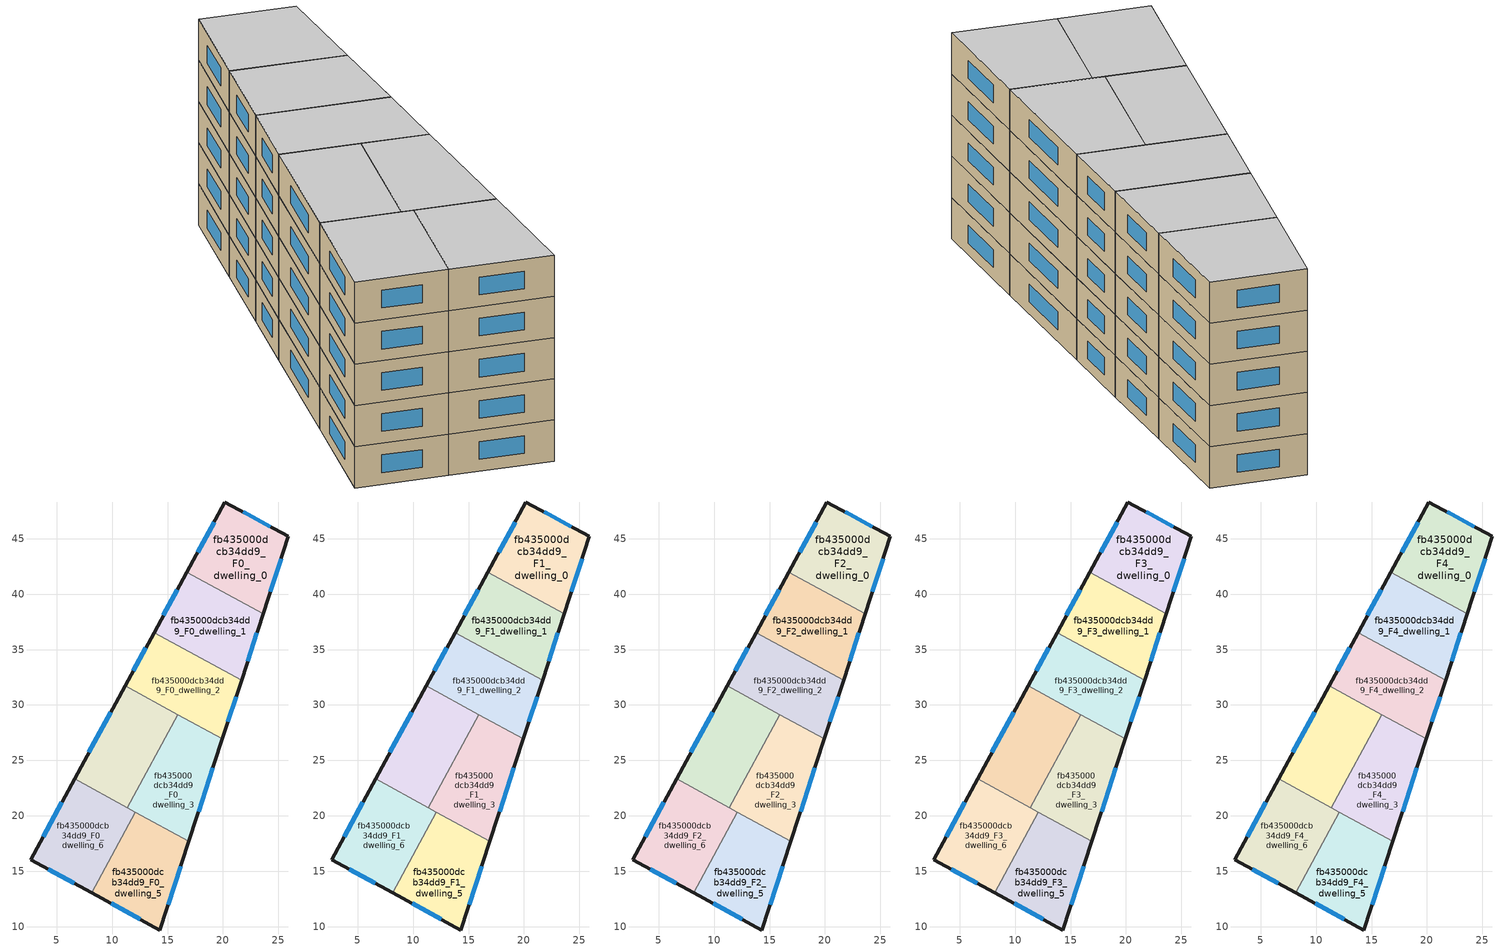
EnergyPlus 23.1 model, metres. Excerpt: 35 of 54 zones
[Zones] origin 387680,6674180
fb435000dcb34dd9_F0_dwelling_0
 floor ground (EU_floor_Construction): 25.9,45.2 23.62,38.21 16.73,41.95 20.18,48.31 z0
 wall outside (EU_wall_Construction): 23.62,38.21 25.9,45.2 20.18,48.31 16.73,41.95 z0:3
 wall to fb435000dcb34dd9_F0_dwelling_1 (EU_wall_Construction): 16.73,41.95 23.62,38.21 z0:3
 window (EU_Window_Construction): 24.27,46.08 21.81,47.42 / 24.27,40.2 25.25,43.2 / 19.19,46.49 17.71,43.77 z0.86:2.14
fb435000dcb34dd9_F0_dwelling_1
 floor ground (EU_floor_Construction): 23.62,38.21 21.67,32.24 13.78,36.53 16.73,41.95 z0
 wall outside (EU_wall_Construction): 21.67,32.24 23.62,38.21 / 16.73,41.95 13.78,36.53 z0:3
 wall to fb435000dcb34dd9_F0_dwelling_2 (EU_wall_Construction): 13.78,36.53 21.67,32.24 z0:3
 window (EU_Window_Construction): 22.23,33.95 23.07,36.5 / 15.89,40.4 14.62,38.08 z0.86:2.14
fb435000dcb34dd9_F0_dwelling_2
 floor ground (EU_floor_Construction): 21.67,32.24 19.95,26.95 11.17,31.72 13.78,36.53 z0
 wall outside (EU_wall_Construction): 19.95,26.95 21.67,32.24 / 13.78,36.53 11.17,31.72 z0:3
 wall to fb435000dcb34dd9_F0_dwelling_4 (EU_wall_Construction): 11.17,31.72 15.94,29.13 z0:3
 wall to fb435000dcb34dd9_F0_dwelling_3 (EU_wall_Construction): 15.94,29.13 19.95,26.95 z0:3
 window (EU_Window_Construction): 20.44,28.46 21.18,30.73 / 13.04,35.16 11.92,33.09 z0.86:2.14
fb435000dcb34dd9_F0_dwelling_3
 floor ground (EU_floor_Construction): 19.95,26.95 16.93,17.72 11.39,20.73 15.94,29.13 z0
 wall outside (EU_wall_Construction): 16.93,17.72 19.95,26.95 z0:3
 wall to fb435000dcb34dd9_F0_dwelling_4 (EU_wall_Construction): 15.94,29.13 11.39,20.73 z0:3
 wall to fb435000dcb34dd9_F0_dwelling_5 (EU_wall_Construction): 12.11,20.34 16.93,17.72 z0:3
 wall to fb435000dcb34dd9_F0_dwelling_6 (EU_wall_Construction): 11.39,20.73 12.11,20.34 z0:3
 window (EU_Window_Construction): 17.79,20.36 19.09,24.31 z0.86:2.14
fb435000dcb34dd9_F0_dwelling_4
 floor ground (EU_floor_Construction): 15.94,29.13 11.39,20.73 6.61,23.33 11.17,31.72 z0
 wall outside (EU_wall_Construction): 11.17,31.72 6.61,23.33 z0:3
 wall to fb435000dcb34dd9_F0_dwelling_6 (EU_wall_Construction): 6.61,23.33 11.39,20.73 z0:3
 window (EU_Window_Construction): 9.87,29.32 7.91,25.72 z0.86:2.14
fb435000dcb34dd9_F0_dwelling_5
 floor ground (EU_floor_Construction): 16.93,17.72 14.31,9.7 8.15,13.05 12.11,20.34 z0
 wall outside (EU_wall_Construction): 8.15,13.05 14.31,9.7 16.93,17.72 z0:3
 wall to fb435000dcb34dd9_F0_dwelling_6 (EU_wall_Construction): 12.11,20.34 8.15,13.05 z0:3
 window (EU_Window_Construction): 9.91,12.09 12.55,10.65 / 15.06,11.99 16.18,15.43 z0.86:2.14
fb435000dcb34dd9_F0_dwelling_6
 floor ground (EU_floor_Construction): 12.11,20.34 8.15,13.05 2.65,16.03 6.61,23.33 z0
 wall outside (EU_wall_Construction): 6.61,23.33 2.65,16.03 8.15,13.05 z0:3
 window (EU_Window_Construction): 4.22,15.18 6.57,13.9 / 5.48,21.24 3.78,18.12 z0.86:2.14
fb435000dcb34dd9_F1_dwelling_0
 floor to fb435000dcb34dd9_F0_dwelling_0 (EU_floor_Construction): 25.9,45.2 23.62,38.21 16.73,41.95 20.18,48.31 z3
 wall outside (EU_wall_Construction): 23.62,38.21 25.9,45.2 20.18,48.31 16.73,41.95 z3:6
 wall to fb435000dcb34dd9_F1_dwelling_1 (EU_wall_Construction): 16.73,41.95 23.62,38.21 z3:6
 window (EU_Window_Construction): 24.27,46.08 21.81,47.42 / 24.27,40.2 25.25,43.2 / 19.19,46.49 17.71,43.77 z3.86:5.14
fb435000dcb34dd9_F1_dwelling_1
 floor to fb435000dcb34dd9_F0_dwelling_1 (EU_floor_Construction): 23.62,38.21 21.67,32.24 13.78,36.53 16.73,41.95 z3
 wall outside (EU_wall_Construction): 21.67,32.24 23.62,38.21 / 16.73,41.95 13.78,36.53 z3:6
 wall to fb435000dcb34dd9_F1_dwelling_2 (EU_wall_Construction): 13.78,36.53 21.67,32.24 z3:6
 window (EU_Window_Construction): 22.23,33.95 23.07,36.5 / 15.89,40.4 14.62,38.08 z3.86:5.14
fb435000dcb34dd9_F1_dwelling_2
 floor to fb435000dcb34dd9_F0_dwelling_2 (EU_floor_Construction): 21.67,32.24 19.95,26.95 11.17,31.72 13.78,36.53 z3
 wall outside (EU_wall_Construction): 19.95,26.95 21.67,32.24 / 13.78,36.53 11.17,31.72 z3:6
 wall to fb435000dcb34dd9_F1_dwelling_4 (EU_wall_Construction): 11.17,31.72 15.94,29.13 z3:6
 wall to fb435000dcb34dd9_F1_dwelling_3 (EU_wall_Construction): 15.94,29.13 19.95,26.95 z3:6
 window (EU_Window_Construction): 20.44,28.46 21.18,30.73 / 13.04,35.16 11.92,33.09 z3.86:5.14
fb435000dcb34dd9_F1_dwelling_3
 floor to fb435000dcb34dd9_F0_dwelling_3 (EU_floor_Construction): 19.95,26.95 16.93,17.72 11.39,20.73 15.94,29.13 z3
 wall outside (EU_wall_Construction): 16.93,17.72 19.95,26.95 z3:6
 wall to fb435000dcb34dd9_F1_dwelling_4 (EU_wall_Construction): 15.94,29.13 11.39,20.73 z3:6
 wall to fb435000dcb34dd9_F1_dwelling_5 (EU_wall_Construction): 12.11,20.34 16.93,17.72 z3:6
 wall to fb435000dcb34dd9_F1_dwelling_6 (EU_wall_Construction): 11.39,20.73 12.11,20.34 z3:6
 window (EU_Window_Construction): 17.79,20.36 19.09,24.31 z3.86:5.14
fb435000dcb34dd9_F1_dwelling_4
 floor to fb435000dcb34dd9_F0_dwelling_4 (EU_floor_Construction): 15.94,29.13 11.39,20.73 6.61,23.33 11.17,31.72 z3
 wall outside (EU_wall_Construction): 11.17,31.72 6.61,23.33 z3:6
 wall to fb435000dcb34dd9_F1_dwelling_6 (EU_wall_Construction): 6.61,23.33 11.39,20.73 z3:6
 window (EU_Window_Construction): 9.87,29.32 7.91,25.72 z3.86:5.14
fb435000dcb34dd9_F1_dwelling_5
 floor to fb435000dcb34dd9_F0_dwelling_5 (EU_floor_Construction): 16.93,17.72 14.31,9.7 8.15,13.05 12.11,20.34 z3
 wall outside (EU_wall_Construction): 8.15,13.05 14.31,9.7 16.93,17.72 z3:6
 wall to fb435000dcb34dd9_F1_dwelling_6 (EU_wall_Construction): 12.11,20.34 8.15,13.05 z3:6
 window (EU_Window_Construction): 9.91,12.09 12.55,10.65 / 15.06,11.99 16.18,15.43 z3.86:5.14
fb435000dcb34dd9_F1_dwelling_6
 floor to fb435000dcb34dd9_F0_dwelling_6 (EU_floor_Construction): 12.11,20.34 8.15,13.05 2.65,16.03 6.61,23.33 z3
 wall outside (EU_wall_Construction): 6.61,23.33 2.65,16.03 8.15,13.05 z3:6
 window (EU_Window_Construction): 4.22,15.18 6.57,13.9 / 5.48,21.24 3.78,18.12 z3.86:5.14
fb435000dcb34dd9_F2_dwelling_0
 floor to fb435000dcb34dd9_F1_dwelling_0 (EU_floor_Construction): 25.9,45.2 23.62,38.21 16.73,41.95 20.18,48.31 z6
 wall outside (EU_wall_Construction): 23.62,38.21 25.9,45.2 20.18,48.31 16.73,41.95 z6:9
 wall to fb435000dcb34dd9_F2_dwelling_1 (EU_wall_Construction): 16.73,41.95 23.62,38.21 z6:9
 window (EU_Window_Construction): 24.27,46.08 21.81,47.42 / 24.27,40.2 25.25,43.2 / 19.19,46.49 17.71,43.77 z6.86:8.14
fb435000dcb34dd9_F2_dwelling_1
 floor to fb435000dcb34dd9_F1_dwelling_1 (EU_floor_Construction): 23.62,38.21 21.67,32.24 13.78,36.53 16.73,41.95 z6
 wall outside (EU_wall_Construction): 21.67,32.24 23.62,38.21 / 16.73,41.95 13.78,36.53 z6:9
 wall to fb435000dcb34dd9_F2_dwelling_2 (EU_wall_Construction): 13.78,36.53 21.67,32.24 z6:9
 window (EU_Window_Construction): 22.23,33.95 23.07,36.5 / 15.89,40.4 14.62,38.08 z6.86:8.14
fb435000dcb34dd9_F2_dwelling_2
 floor to fb435000dcb34dd9_F1_dwelling_2 (EU_floor_Construction): 21.67,32.24 19.95,26.95 11.17,31.72 13.78,36.53 z6
 wall outside (EU_wall_Construction): 19.95,26.95 21.67,32.24 / 13.78,36.53 11.17,31.72 z6:9
 wall to fb435000dcb34dd9_F2_dwelling_4 (EU_wall_Construction): 11.17,31.72 15.94,29.13 z6:9
 wall to fb435000dcb34dd9_F2_dwelling_3 (EU_wall_Construction): 15.94,29.13 19.95,26.95 z6:9
 window (EU_Window_Construction): 20.44,28.46 21.18,30.73 / 13.04,35.16 11.92,33.09 z6.86:8.14
fb435000dcb34dd9_F2_dwelling_3
 floor to fb435000dcb34dd9_F1_dwelling_3 (EU_floor_Construction): 19.95,26.95 16.93,17.72 11.39,20.73 15.94,29.13 z6
 wall outside (EU_wall_Construction): 16.93,17.72 19.95,26.95 z6:9
 wall to fb435000dcb34dd9_F2_dwelling_4 (EU_wall_Construction): 15.94,29.13 11.39,20.73 z6:9
 wall to fb435000dcb34dd9_F2_dwelling_5 (EU_wall_Construction): 12.11,20.34 16.93,17.72 z6:9
 wall to fb435000dcb34dd9_F2_dwelling_6 (EU_wall_Construction): 11.39,20.73 12.11,20.34 z6:9
 window (EU_Window_Construction): 17.79,20.36 19.09,24.31 z6.86:8.14
fb435000dcb34dd9_F2_dwelling_4
 floor to fb435000dcb34dd9_F1_dwelling_4 (EU_floor_Construction): 15.94,29.13 11.39,20.73 6.61,23.33 11.17,31.72 z6
 wall outside (EU_wall_Construction): 11.17,31.72 6.61,23.33 z6:9
 wall to fb435000dcb34dd9_F2_dwelling_6 (EU_wall_Construction): 6.61,23.33 11.39,20.73 z6:9
 window (EU_Window_Construction): 9.87,29.32 7.91,25.72 z6.86:8.14
fb435000dcb34dd9_F2_dwelling_5
 floor to fb435000dcb34dd9_F1_dwelling_5 (EU_floor_Construction): 16.93,17.72 14.31,9.7 8.15,13.05 12.11,20.34 z6
 wall outside (EU_wall_Construction): 8.15,13.05 14.31,9.7 16.93,17.72 z6:9
 wall to fb435000dcb34dd9_F2_dwelling_6 (EU_wall_Construction): 12.11,20.34 8.15,13.05 z6:9
 window (EU_Window_Construction): 9.91,12.09 12.55,10.65 / 15.06,11.99 16.18,15.43 z6.86:8.14
fb435000dcb34dd9_F2_dwelling_6
 floor to fb435000dcb34dd9_F1_dwelling_6 (EU_floor_Construction): 12.11,20.34 8.15,13.05 2.65,16.03 6.61,23.33 z6
 wall outside (EU_wall_Construction): 6.61,23.33 2.65,16.03 8.15,13.05 z6:9
 window (EU_Window_Construction): 4.22,15.18 6.57,13.9 / 5.48,21.24 3.78,18.12 z6.86:8.14
fb435000dcb34dd9_F3_dwelling_0
 floor to fb435000dcb34dd9_F2_dwelling_0 (EU_floor_Construction): 25.9,45.2 23.62,38.21 16.73,41.95 20.18,48.31 z9
 wall outside (EU_wall_Construction): 23.62,38.21 25.9,45.2 20.18,48.31 16.73,41.95 z9:12
 wall to fb435000dcb34dd9_F3_dwelling_1 (EU_wall_Construction): 16.73,41.95 23.62,38.21 z9:12
 window (EU_Window_Construction): 24.27,46.08 21.81,47.42 / 24.27,40.2 25.25,43.2 / 19.19,46.49 17.71,43.77 z9.86:11.14
fb435000dcb34dd9_F3_dwelling_1
 floor to fb435000dcb34dd9_F2_dwelling_1 (EU_floor_Construction): 23.62,38.21 21.67,32.24 13.78,36.53 16.73,41.95 z9
 wall outside (EU_wall_Construction): 21.67,32.24 23.62,38.21 / 16.73,41.95 13.78,36.53 z9:12
 wall to fb435000dcb34dd9_F3_dwelling_2 (EU_wall_Construction): 13.78,36.53 21.67,32.24 z9:12
 window (EU_Window_Construction): 22.23,33.95 23.07,36.5 / 15.89,40.4 14.62,38.08 z9.86:11.14
fb435000dcb34dd9_F3_dwelling_2
 floor to fb435000dcb34dd9_F2_dwelling_2 (EU_floor_Construction): 21.67,32.24 19.95,26.95 11.17,31.72 13.78,36.53 z9
 wall outside (EU_wall_Construction): 19.95,26.95 21.67,32.24 / 13.78,36.53 11.17,31.72 z9:12
 wall to fb435000dcb34dd9_F3_dwelling_4 (EU_wall_Construction): 11.17,31.72 15.94,29.13 z9:12
 wall to fb435000dcb34dd9_F3_dwelling_3 (EU_wall_Construction): 15.94,29.13 19.95,26.95 z9:12
 window (EU_Window_Construction): 20.44,28.46 21.18,30.73 / 13.04,35.16 11.92,33.09 z9.86:11.14
fb435000dcb34dd9_F3_dwelling_3
 floor to fb435000dcb34dd9_F2_dwelling_3 (EU_floor_Construction): 19.95,26.95 16.93,17.72 11.39,20.73 15.94,29.13 z9
 wall outside (EU_wall_Construction): 16.93,17.72 19.95,26.95 z9:12
 wall to fb435000dcb34dd9_F3_dwelling_4 (EU_wall_Construction): 15.94,29.13 11.39,20.73 z9:12
 wall to fb435000dcb34dd9_F3_dwelling_5 (EU_wall_Construction): 12.11,20.34 16.93,17.72 z9:12
 wall to fb435000dcb34dd9_F3_dwelling_6 (EU_wall_Construction): 11.39,20.73 12.11,20.34 z9:12
 window (EU_Window_Construction): 17.79,20.36 19.09,24.31 z9.86:11.14
fb435000dcb34dd9_F3_dwelling_4
 floor to fb435000dcb34dd9_F2_dwelling_4 (EU_floor_Construction): 15.94,29.13 11.39,20.73 6.61,23.33 11.17,31.72 z9
 wall outside (EU_wall_Construction): 11.17,31.72 6.61,23.33 z9:12
 wall to fb435000dcb34dd9_F3_dwelling_6 (EU_wall_Construction): 6.61,23.33 11.39,20.73 z9:12
 window (EU_Window_Construction): 9.87,29.32 7.91,25.72 z9.86:11.14
fb435000dcb34dd9_F3_dwelling_5
 floor to fb435000dcb34dd9_F2_dwelling_5 (EU_floor_Construction): 16.93,17.72 14.31,9.7 8.15,13.05 12.11,20.34 z9
 wall outside (EU_wall_Construction): 8.15,13.05 14.31,9.7 16.93,17.72 z9:12
 wall to fb435000dcb34dd9_F3_dwelling_6 (EU_wall_Construction): 12.11,20.34 8.15,13.05 z9:12
 window (EU_Window_Construction): 9.91,12.09 12.55,10.65 / 15.06,11.99 16.18,15.43 z9.86:11.14
fb435000dcb34dd9_F3_dwelling_6
 floor to fb435000dcb34dd9_F2_dwelling_6 (EU_floor_Construction): 12.11,20.34 8.15,13.05 2.65,16.03 6.61,23.33 z9
 wall outside (EU_wall_Construction): 6.61,23.33 2.65,16.03 8.15,13.05 z9:12
 window (EU_Window_Construction): 4.22,15.18 6.57,13.9 / 5.48,21.24 3.78,18.12 z9.86:11.14
fb435000dcb34dd9_F4_dwelling_0
 floor to fb435000dcb34dd9_F3_dwelling_0 (EU_floor_Construction): 25.9,45.2 23.62,38.21 16.73,41.95 20.18,48.31 z12
 wall outside (EU_wall_Construction): 23.62,38.21 25.9,45.2 20.18,48.31 16.73,41.95 z12:15
 wall to fb435000dcb34dd9_F4_dwelling_1 (EU_wall_Construction): 16.73,41.95 23.62,38.21 z12:15
 window (EU_Window_Construction): 24.27,46.08 21.81,47.42 / 24.27,40.2 25.25,43.2 / 19.19,46.49 17.71,43.77 z12.86:14.14
 ceiling to fb435000dcb34dd9_F5_dwelling_0 (EU_floor_Construction): 23.62,38.21 25.9,45.2 20.18,48.31 16.73,41.95 z15
fb435000dcb34dd9_F4_dwelling_1
 floor to fb435000dcb34dd9_F3_dwelling_1 (EU_floor_Construction): 23.62,38.21 21.67,32.24 13.78,36.53 16.73,41.95 z12
 wall outside (EU_wall_Construction): 21.67,32.24 23.62,38.21 / 16.73,41.95 13.78,36.53 z12:15
 wall to fb435000dcb34dd9_F4_dwelling_2 (EU_wall_Construction): 13.78,36.53 21.67,32.24 z12:15
 window (EU_Window_Construction): 22.23,33.95 23.07,36.5 / 15.89,40.4 14.62,38.08 z12.86:14.14
 ceiling to fb435000dcb34dd9_F5_dwelling_1 (EU_floor_Construction): 21.67,32.24 23.62,38.21 16.73,41.95 13.78,36.53 z15
fb435000dcb34dd9_F4_dwelling_2
 floor to fb435000dcb34dd9_F3_dwelling_2 (EU_floor_Construction): 21.67,32.24 19.95,26.95 11.17,31.72 13.78,36.53 z12
 wall outside (EU_wall_Construction): 19.95,26.95 21.67,32.24 / 13.78,36.53 11.17,31.72 z12:15
 wall to fb435000dcb34dd9_F4_dwelling_4 (EU_wall_Construction): 11.17,31.72 15.94,29.13 z12:15
 wall to fb435000dcb34dd9_F4_dwelling_3 (EU_wall_Construction): 15.94,29.13 19.95,26.95 z12:15
 window (EU_Window_Construction): 20.44,28.46 21.18,30.73 / 13.04,35.16 11.92,33.09 z12.86:14.14
 ceiling to fb435000dcb34dd9_F5_dwelling_2 (EU_floor_Construction): 19.95,26.95 21.67,32.24 13.78,36.53 11.17,31.72 z15
fb435000dcb34dd9_F4_dwelling_3
 floor to fb435000dcb34dd9_F3_dwelling_3 (EU_floor_Construction): 19.95,26.95 16.93,17.72 11.39,20.73 15.94,29.13 z12
 wall outside (EU_wall_Construction): 16.93,17.72 19.95,26.95 z12:15
 wall to fb435000dcb34dd9_F4_dwelling_4 (EU_wall_Construction): 15.94,29.13 11.39,20.73 z12:15
 wall to fb435000dcb34dd9_F4_dwelling_5 (EU_wall_Construction): 12.11,20.34 16.93,17.72 z12:15
 wall to fb435000dcb34dd9_F4_dwelling_6 (EU_wall_Construction): 11.39,20.73 12.11,20.34 z12:15
 window (EU_Window_Construction): 17.79,20.36 19.09,24.31 z12.86:14.14
 ceiling to fb435000dcb34dd9_F5_dwelling_3 (EU_floor_Construction): 16.93,17.72 19.95,26.95 15.94,29.13 11.39,20.73 z15
fb435000dcb34dd9_F4_dwelling_4
 floor to fb435000dcb34dd9_F3_dwelling_4 (EU_floor_Construction): 15.94,29.13 11.39,20.73 6.61,23.33 11.17,31.72 z12
 wall outside (EU_wall_Construction): 11.17,31.72 6.61,23.33 z12:15
 wall to fb435000dcb34dd9_F4_dwelling_6 (EU_wall_Construction): 6.61,23.33 11.39,20.73 z12:15
 window (EU_Window_Construction): 9.87,29.32 7.91,25.72 z12.86:14.14
 ceiling to fb435000dcb34dd9_F5_dwelling_4 (EU_floor_Construction): 11.39,20.73 15.94,29.13 11.17,31.72 6.61,23.33 z15
fb435000dcb34dd9_F4_dwelling_5
 floor to fb435000dcb34dd9_F3_dwelling_5 (EU_floor_Construction): 16.93,17.72 14.31,9.7 8.15,13.05 12.11,20.34 z12
 wall outside (EU_wall_Construction): 8.15,13.05 14.31,9.7 16.93,17.72 z12:15
 wall to fb435000dcb34dd9_F4_dwelling_6 (EU_wall_Construction): 12.11,20.34 8.15,13.05 z12:15
 window (EU_Window_Construction): 9.91,12.09 12.55,10.65 / 15.06,11.99 16.18,15.43 z12.86:14.14
 ceiling to fb435000dcb34dd9_F5_dwelling_5 (EU_floor_Construction): 14.31,9.7 16.93,17.72 12.11,20.34 8.15,13.05 z15
fb435000dcb34dd9_F4_dwelling_6
 floor to fb435000dcb34dd9_F3_dwelling_6 (EU_floor_Construction): 12.11,20.34 8.15,13.05 2.65,16.03 6.61,23.33 z12
 wall outside (EU_wall_Construction): 6.61,23.33 2.65,16.03 8.15,13.05 z12:15
 window (EU_Window_Construction): 4.22,15.18 6.57,13.9 / 5.48,21.24 3.78,18.12 z12.86:14.14
 ceiling to fb435000dcb34dd9_F5_dwelling_6 (EU_floor_Construction): 8.15,13.05 12.11,20.34 6.61,23.33 2.65,16.03 z15
[Building]
EU S2 Campaign: North Axis=0; Terrain=City; Solar Distribution=FullExterior
[Site:Location]
Helsinki-Vantaa.AP: Latitude=60.317; Longitude=24.963; Time Zone=2; Elevation=54.6
[SizingPeriod:WeatherFileDays]
AnnualSizingPeriod: Begin Month=1; Begin Day of Month=1; End Month=12; End Day of Month=31; Day of Week for Start Day=Monday; Use Weather File Daylight Saving Period=No; Use Weather File Rain and Snow Indicators=No
[MATERIAL]
EU_InternalMass_Material: Roughness=MediumRough; Thickness=0.1; Conductivity=1; Density=1800; Specific Heat=900; Thermal Absorptance=0.9; Solar Absorptance=0.7; Visible Absorptance=0.7
[MATERIAL:NOMASS] Roughness=MediumRough; Thermal Absorptance=0.9; Solar Absorptance=0.7; Visible Absorptance=0.7
Name | Thermal Resistance
EU_wall_NoMass | 5.91765
EU_floor_NoMass | 6.2875
[WINDOWMATERIAL:SIMPLEGLAZINGSYSTEM]
EU_Window_SimpleGlazing: UFactor=0.994035; Solar Heat Gain Coefficient=0.7; Visible Transmittance=0.7
[CONSTRUCTION]
EU_wall_Construction: EU_wall_NoMass
EU_floor_Construction: EU_floor_NoMass
EU_Window_Construction: EU_Window_SimpleGlazing
EU_InternalMass_Construction: EU_InternalMass_Material
[ZONE] Type=1; Multiplier=1; Ceiling Height=autocalculate; Floor Area=autocalculate; Part of Total Floor Area=Yes
Name | Volume
fb435000dcb34dd9_F0_dwelling_0; fb435000dcb34dd9_F1_dwelling_0; fb435000dcb34dd9_F2_dwelling_0; fb435000dcb34dd9_F3_dwelling_0; fb435000dcb34dd9_F4_dwelling_0; fb435000dcb34dd9_F0_dwelling_3; fb435000dcb34dd9_F1_dwelling_3; fb435000dcb34dd9_F2_dwelling_3; fb435000dcb34dd9_F3_dwelling_3; fb435000dcb34dd9_F4_dwelling_3 | 155.771
fb435000dcb34dd9_F0_dwelling_1; fb435000dcb34dd9_F1_dwelling_1; fb435000dcb34dd9_F2_dwelling_1; fb435000dcb34dd9_F3_dwelling_1; fb435000dcb34dd9_F4_dwelling_1 | 155.752
fb435000dcb34dd9_F0_dwelling_2; fb435000dcb34dd9_F1_dwelling_2; fb435000dcb34dd9_F2_dwelling_2; fb435000dcb34dd9_F3_dwelling_2; fb435000dcb34dd9_F4_dwelling_2 | 155.767
fb435000dcb34dd9_F0_dwelling_4; fb435000dcb34dd9_F1_dwelling_4; fb435000dcb34dd9_F2_dwelling_4; fb435000dcb34dd9_F3_dwelling_4; fb435000dcb34dd9_F4_dwelling_4 | 155.753
fb435000dcb34dd9_F0_dwelling_5; fb435000dcb34dd9_F1_dwelling_5; fb435000dcb34dd9_F2_dwelling_5; fb435000dcb34dd9_F3_dwelling_5; fb435000dcb34dd9_F4_dwelling_5 | 155.766
fb435000dcb34dd9_F0_dwelling_6; fb435000dcb34dd9_F1_dwelling_6; fb435000dcb34dd9_F2_dwelling_6; fb435000dcb34dd9_F3_dwelling_6; fb435000dcb34dd9_F4_dwelling_6 | 155.764
[INTERNALMASS] Construction=EU_InternalMass_Construction
Name | Zone or ZoneList | Surface Area
fb435000dcb34dd9_F0_dwelling_0_EU_InternalMass | fb435000dcb34dd9_F0_dwelling_0 | 51.9238
fb435000dcb34dd9_F0_dwelling_1_EU_InternalMass | fb435000dcb34dd9_F0_dwelling_1 | 51.9172
fb435000dcb34dd9_F0_dwelling_2_EU_InternalMass | fb435000dcb34dd9_F0_dwelling_2 | 51.9226
fb435000dcb34dd9_F0_dwelling_3_EU_InternalMass | fb435000dcb34dd9_F0_dwelling_3 | 51.9199
fb435000dcb34dd9_F0_dwelling_4_EU_InternalMass | fb435000dcb34dd9_F0_dwelling_4 | 51.9174
fb435000dcb34dd9_F0_dwelling_5_EU_InternalMass | fb435000dcb34dd9_F0_dwelling_5 | 51.9241
fb435000dcb34dd9_F0_dwelling_6_EU_InternalMass | fb435000dcb34dd9_F0_dwelling_6 | 51.9241
fb435000dcb34dd9_F1_dwelling_0_EU_InternalMass | fb435000dcb34dd9_F1_dwelling_0 | 51.9238
fb435000dcb34dd9_F1_dwelling_1_EU_InternalMass | fb435000dcb34dd9_F1_dwelling_1 | 51.9172
fb435000dcb34dd9_F1_dwelling_2_EU_InternalMass | fb435000dcb34dd9_F1_dwelling_2 | 51.9226
fb435000dcb34dd9_F1_dwelling_3_EU_InternalMass | fb435000dcb34dd9_F1_dwelling_3 | 51.9199
fb435000dcb34dd9_F1_dwelling_4_EU_InternalMass | fb435000dcb34dd9_F1_dwelling_4 | 51.9174
fb435000dcb34dd9_F1_dwelling_5_EU_InternalMass | fb435000dcb34dd9_F1_dwelling_5 | 51.9241
fb435000dcb34dd9_F1_dwelling_6_EU_InternalMass | fb435000dcb34dd9_F1_dwelling_6 | 51.9241
fb435000dcb34dd9_F2_dwelling_0_EU_InternalMass | fb435000dcb34dd9_F2_dwelling_0 | 51.9238
fb435000dcb34dd9_F2_dwelling_1_EU_InternalMass | fb435000dcb34dd9_F2_dwelling_1 | 51.9172
fb435000dcb34dd9_F2_dwelling_2_EU_InternalMass | fb435000dcb34dd9_F2_dwelling_2 | 51.9226
fb435000dcb34dd9_F2_dwelling_3_EU_InternalMass | fb435000dcb34dd9_F2_dwelling_3 | 51.9199
fb435000dcb34dd9_F2_dwelling_4_EU_InternalMass | fb435000dcb34dd9_F2_dwelling_4 | 51.9174
fb435000dcb34dd9_F2_dwelling_5_EU_InternalMass | fb435000dcb34dd9_F2_dwelling_5 | 51.9241
fb435000dcb34dd9_F2_dwelling_6_EU_InternalMass | fb435000dcb34dd9_F2_dwelling_6 | 51.9241
fb435000dcb34dd9_F3_dwelling_0_EU_InternalMass | fb435000dcb34dd9_F3_dwelling_0 | 51.9238
fb435000dcb34dd9_F3_dwelling_1_EU_InternalMass | fb435000dcb34dd9_F3_dwelling_1 | 51.9172
fb435000dcb34dd9_F3_dwelling_2_EU_InternalMass | fb435000dcb34dd9_F3_dwelling_2 | 51.9226
fb435000dcb34dd9_F3_dwelling_3_EU_InternalMass | fb435000dcb34dd9_F3_dwelling_3 | 51.9199
fb435000dcb34dd9_F3_dwelling_4_EU_InternalMass | fb435000dcb34dd9_F3_dwelling_4 | 51.9174
fb435000dcb34dd9_F3_dwelling_5_EU_InternalMass | fb435000dcb34dd9_F3_dwelling_5 | 51.9241
fb435000dcb34dd9_F3_dwelling_6_EU_InternalMass | fb435000dcb34dd9_F3_dwelling_6 | 51.9241
fb435000dcb34dd9_F4_dwelling_0_EU_InternalMass | fb435000dcb34dd9_F4_dwelling_0 | 51.9238
fb435000dcb34dd9_F4_dwelling_1_EU_InternalMass | fb435000dcb34dd9_F4_dwelling_1 | 51.9172
fb435000dcb34dd9_F4_dwelling_2_EU_InternalMass | fb435000dcb34dd9_F4_dwelling_2 | 51.9226
fb435000dcb34dd9_F4_dwelling_3_EU_InternalMass | fb435000dcb34dd9_F4_dwelling_3 | 51.9199
fb435000dcb34dd9_F4_dwelling_4_EU_InternalMass | fb435000dcb34dd9_F4_dwelling_4 | 51.9174
fb435000dcb34dd9_F4_dwelling_5_EU_InternalMass | fb435000dcb34dd9_F4_dwelling_5 | 51.9241
fb435000dcb34dd9_F4_dwelling_6_EU_InternalMass | fb435000dcb34dd9_F4_dwelling_6 | 51.9241
[OTHEREQUIPMENT] Fuel Type=Electricity; Design Level Calculation Method=Watts/Area; Power per Zone Floor Area=1; Fraction Latent=0; Fraction Radiant=0; Fraction Lost=0; Carbon Dioxide Generation Rate=0; EndUse Subcategory=EU_Step8_InternalGains
Name | Zone or ZoneList or Space or SpaceList | Schedule
EU_Step8_InternalGain_fb435000dcb34dd9_F0_dwelling_0_f000 | fb435000dcb34dd9_F0_dwelling_0 | EU_Step8_GainSchedule_fb435000dcb34dd9_F0_dwelling_0_f000
EU_Step8_InternalGain_fb435000dcb34dd9_F0_dwelling_1_f000 | fb435000dcb34dd9_F0_dwelling_1 | EU_Step8_GainSchedule_fb435000dcb34dd9_F0_dwelling_1_f000
EU_Step8_InternalGain_fb435000dcb34dd9_F0_dwelling_2_f000 | fb435000dcb34dd9_F0_dwelling_2 | EU_Step8_GainSchedule_fb435000dcb34dd9_F0_dwelling_2_f000
EU_Step8_InternalGain_fb435000dcb34dd9_F0_dwelling_3_f000 | fb435000dcb34dd9_F0_dwelling_3 | EU_Step8_GainSchedule_fb435000dcb34dd9_F0_dwelling_3_f000
EU_Step8_InternalGain_fb435000dcb34dd9_F0_dwelling_4_f000 | fb435000dcb34dd9_F0_dwelling_4 | EU_Step8_GainSchedule_fb435000dcb34dd9_F0_dwelling_4_f000
EU_Step8_InternalGain_fb435000dcb34dd9_F0_dwelling_5_f000 | fb435000dcb34dd9_F0_dwelling_5 | EU_Step8_GainSchedule_fb435000dcb34dd9_F0_dwelling_5_f000
EU_Step8_InternalGain_fb435000dcb34dd9_F0_dwelling_6_f000 | fb435000dcb34dd9_F0_dwelling_6 | EU_Step8_GainSchedule_fb435000dcb34dd9_F0_dwelling_6_f000
EU_Step8_InternalGain_fb435000dcb34dd9_F1_dwelling_0_f000 | fb435000dcb34dd9_F1_dwelling_0 | EU_Step8_GainSchedule_fb435000dcb34dd9_F1_dwelling_0_f000
EU_Step8_InternalGain_fb435000dcb34dd9_F1_dwelling_1_f000 | fb435000dcb34dd9_F1_dwelling_1 | EU_Step8_GainSchedule_fb435000dcb34dd9_F1_dwelling_1_f000
EU_Step8_InternalGain_fb435000dcb34dd9_F1_dwelling_2_f000 | fb435000dcb34dd9_F1_dwelling_2 | EU_Step8_GainSchedule_fb435000dcb34dd9_F1_dwelling_2_f000
EU_Step8_InternalGain_fb435000dcb34dd9_F1_dwelling_3_f000 | fb435000dcb34dd9_F1_dwelling_3 | EU_Step8_GainSchedule_fb435000dcb34dd9_F1_dwelling_3_f000
EU_Step8_InternalGain_fb435000dcb34dd9_F1_dwelling_4_f000 | fb435000dcb34dd9_F1_dwelling_4 | EU_Step8_GainSchedule_fb435000dcb34dd9_F1_dwelling_4_f000
EU_Step8_InternalGain_fb435000dcb34dd9_F1_dwelling_5_f000 | fb435000dcb34dd9_F1_dwelling_5 | EU_Step8_GainSchedule_fb435000dcb34dd9_F1_dwelling_5_f000
EU_Step8_InternalGain_fb435000dcb34dd9_F1_dwelling_6_f000 | fb435000dcb34dd9_F1_dwelling_6 | EU_Step8_GainSchedule_fb435000dcb34dd9_F1_dwelling_6_f000
EU_Step8_InternalGain_fb435000dcb34dd9_F2_dwelling_0_f000 | fb435000dcb34dd9_F2_dwelling_0 | EU_Step8_GainSchedule_fb435000dcb34dd9_F2_dwelling_0_f000
EU_Step8_InternalGain_fb435000dcb34dd9_F2_dwelling_1_f000 | fb435000dcb34dd9_F2_dwelling_1 | EU_Step8_GainSchedule_fb435000dcb34dd9_F2_dwelling_1_f000
EU_Step8_InternalGain_fb435000dcb34dd9_F2_dwelling_2_f000 | fb435000dcb34dd9_F2_dwelling_2 | EU_Step8_GainSchedule_fb435000dcb34dd9_F2_dwelling_2_f000
EU_Step8_InternalGain_fb435000dcb34dd9_F2_dwelling_3_f000 | fb435000dcb34dd9_F2_dwelling_3 | EU_Step8_GainSchedule_fb435000dcb34dd9_F2_dwelling_3_f000
EU_Step8_InternalGain_fb435000dcb34dd9_F2_dwelling_4_f000 | fb435000dcb34dd9_F2_dwelling_4 | EU_Step8_GainSchedule_fb435000dcb34dd9_F2_dwelling_4_f000
EU_Step8_InternalGain_fb435000dcb34dd9_F2_dwelling_5_f000 | fb435000dcb34dd9_F2_dwelling_5 | EU_Step8_GainSchedule_fb435000dcb34dd9_F2_dwelling_5_f000
EU_Step8_InternalGain_fb435000dcb34dd9_F2_dwelling_6_f000 | fb435000dcb34dd9_F2_dwelling_6 | EU_Step8_GainSchedule_fb435000dcb34dd9_F2_dwelling_6_f000
EU_Step8_InternalGain_fb435000dcb34dd9_F3_dwelling_0_f000 | fb435000dcb34dd9_F3_dwelling_0 | EU_Step8_GainSchedule_fb435000dcb34dd9_F3_dwelling_0_f000
EU_Step8_InternalGain_fb435000dcb34dd9_F3_dwelling_1_f000 | fb435000dcb34dd9_F3_dwelling_1 | EU_Step8_GainSchedule_fb435000dcb34dd9_F3_dwelling_1_f000
EU_Step8_InternalGain_fb435000dcb34dd9_F3_dwelling_2_f000 | fb435000dcb34dd9_F3_dwelling_2 | EU_Step8_GainSchedule_fb435000dcb34dd9_F3_dwelling_2_f000
EU_Step8_InternalGain_fb435000dcb34dd9_F3_dwelling_3_f000 | fb435000dcb34dd9_F3_dwelling_3 | EU_Step8_GainSchedule_fb435000dcb34dd9_F3_dwelling_3_f000
EU_Step8_InternalGain_fb435000dcb34dd9_F3_dwelling_4_f000 | fb435000dcb34dd9_F3_dwelling_4 | EU_Step8_GainSchedule_fb435000dcb34dd9_F3_dwelling_4_f000
EU_Step8_InternalGain_fb435000dcb34dd9_F3_dwelling_5_f000 | fb435000dcb34dd9_F3_dwelling_5 | EU_Step8_GainSchedule_fb435000dcb34dd9_F3_dwelling_5_f000
EU_Step8_InternalGain_fb435000dcb34dd9_F3_dwelling_6_f000 | fb435000dcb34dd9_F3_dwelling_6 | EU_Step8_GainSchedule_fb435000dcb34dd9_F3_dwelling_6_f000
EU_Step8_InternalGain_fb435000dcb34dd9_F4_dwelling_0_f000 | fb435000dcb34dd9_F4_dwelling_0 | EU_Step8_GainSchedule_fb435000dcb34dd9_F4_dwelling_0_f000
EU_Step8_InternalGain_fb435000dcb34dd9_F4_dwelling_1_f000 | fb435000dcb34dd9_F4_dwelling_1 | EU_Step8_GainSchedule_fb435000dcb34dd9_F4_dwelling_1_f000
EU_Step8_InternalGain_fb435000dcb34dd9_F4_dwelling_2_f000 | fb435000dcb34dd9_F4_dwelling_2 | EU_Step8_GainSchedule_fb435000dcb34dd9_F4_dwelling_2_f000
EU_Step8_InternalGain_fb435000dcb34dd9_F4_dwelling_3_f000 | fb435000dcb34dd9_F4_dwelling_3 | EU_Step8_GainSchedule_fb435000dcb34dd9_F4_dwelling_3_f000
EU_Step8_InternalGain_fb435000dcb34dd9_F4_dwelling_4_f000 | fb435000dcb34dd9_F4_dwelling_4 | EU_Step8_GainSchedule_fb435000dcb34dd9_F4_dwelling_4_f000
EU_Step8_InternalGain_fb435000dcb34dd9_F4_dwelling_5_f000 | fb435000dcb34dd9_F4_dwelling_5 | EU_Step8_GainSchedule_fb435000dcb34dd9_F4_dwelling_5_f000
EU_Step8_InternalGain_fb435000dcb34dd9_F4_dwelling_6_f000 | fb435000dcb34dd9_F4_dwelling_6 | EU_Step8_GainSchedule_fb435000dcb34dd9_F4_dwelling_6_f000
[ZONEVENTILATION:DESIGNFLOWRATE] Schedule=EU_AlwaysOn; Design Flow Rate Calculation Method=AirChanges/Hour; Air Changes per Hour=0.596421; Ventilation Type=Natural; Fan Pressure Rise=0; Fan Total Efficiency=1; Constant Term Coefficient=1; Temperature Term Coefficient=0; Velocity Term Coefficient=0; Velocity Squared Term Coefficient=0; Minimum Indoor Temperature=-100; Maximum Indoor Temperature=100; Delta Temperature=-100; Minimum Outdoor Temperature=-100; Maximum Outdoor Temperature=100; Maximum Wind Speed=40
Name | Zone or ZoneList or Space or SpaceList
EU_ConstantAir_fb435000dcb34dd9_F0_dwelling_0 | fb435000dcb34dd9_F0_dwelling_0
EU_ConstantAir_fb435000dcb34dd9_F0_dwelling_1 | fb435000dcb34dd9_F0_dwelling_1
EU_ConstantAir_fb435000dcb34dd9_F0_dwelling_2 | fb435000dcb34dd9_F0_dwelling_2
EU_ConstantAir_fb435000dcb34dd9_F0_dwelling_3 | fb435000dcb34dd9_F0_dwelling_3
EU_ConstantAir_fb435000dcb34dd9_F0_dwelling_4 | fb435000dcb34dd9_F0_dwelling_4
EU_ConstantAir_fb435000dcb34dd9_F0_dwelling_5 | fb435000dcb34dd9_F0_dwelling_5
EU_ConstantAir_fb435000dcb34dd9_F0_dwelling_6 | fb435000dcb34dd9_F0_dwelling_6
EU_ConstantAir_fb435000dcb34dd9_F1_dwelling_0 | fb435000dcb34dd9_F1_dwelling_0
EU_ConstantAir_fb435000dcb34dd9_F1_dwelling_1 | fb435000dcb34dd9_F1_dwelling_1
EU_ConstantAir_fb435000dcb34dd9_F1_dwelling_2 | fb435000dcb34dd9_F1_dwelling_2
EU_ConstantAir_fb435000dcb34dd9_F1_dwelling_3 | fb435000dcb34dd9_F1_dwelling_3
EU_ConstantAir_fb435000dcb34dd9_F1_dwelling_4 | fb435000dcb34dd9_F1_dwelling_4
EU_ConstantAir_fb435000dcb34dd9_F1_dwelling_5 | fb435000dcb34dd9_F1_dwelling_5
EU_ConstantAir_fb435000dcb34dd9_F1_dwelling_6 | fb435000dcb34dd9_F1_dwelling_6
EU_ConstantAir_fb435000dcb34dd9_F2_dwelling_0 | fb435000dcb34dd9_F2_dwelling_0
EU_ConstantAir_fb435000dcb34dd9_F2_dwelling_1 | fb435000dcb34dd9_F2_dwelling_1
EU_ConstantAir_fb435000dcb34dd9_F2_dwelling_2 | fb435000dcb34dd9_F2_dwelling_2
EU_ConstantAir_fb435000dcb34dd9_F2_dwelling_3 | fb435000dcb34dd9_F2_dwelling_3
EU_ConstantAir_fb435000dcb34dd9_F2_dwelling_4 | fb435000dcb34dd9_F2_dwelling_4
EU_ConstantAir_fb435000dcb34dd9_F2_dwelling_5 | fb435000dcb34dd9_F2_dwelling_5
EU_ConstantAir_fb435000dcb34dd9_F2_dwelling_6 | fb435000dcb34dd9_F2_dwelling_6
EU_ConstantAir_fb435000dcb34dd9_F3_dwelling_0 | fb435000dcb34dd9_F3_dwelling_0
EU_ConstantAir_fb435000dcb34dd9_F3_dwelling_1 | fb435000dcb34dd9_F3_dwelling_1
EU_ConstantAir_fb435000dcb34dd9_F3_dwelling_2 | fb435000dcb34dd9_F3_dwelling_2
EU_ConstantAir_fb435000dcb34dd9_F3_dwelling_3 | fb435000dcb34dd9_F3_dwelling_3
EU_ConstantAir_fb435000dcb34dd9_F3_dwelling_4 | fb435000dcb34dd9_F3_dwelling_4
EU_ConstantAir_fb435000dcb34dd9_F3_dwelling_5 | fb435000dcb34dd9_F3_dwelling_5
EU_ConstantAir_fb435000dcb34dd9_F3_dwelling_6 | fb435000dcb34dd9_F3_dwelling_6
EU_ConstantAir_fb435000dcb34dd9_F4_dwelling_0 | fb435000dcb34dd9_F4_dwelling_0
EU_ConstantAir_fb435000dcb34dd9_F4_dwelling_1 | fb435000dcb34dd9_F4_dwelling_1
EU_ConstantAir_fb435000dcb34dd9_F4_dwelling_2 | fb435000dcb34dd9_F4_dwelling_2
EU_ConstantAir_fb435000dcb34dd9_F4_dwelling_3 | fb435000dcb34dd9_F4_dwelling_3
EU_ConstantAir_fb435000dcb34dd9_F4_dwelling_4 | fb435000dcb34dd9_F4_dwelling_4
EU_ConstantAir_fb435000dcb34dd9_F4_dwelling_5 | fb435000dcb34dd9_F4_dwelling_5
EU_ConstantAir_fb435000dcb34dd9_F4_dwelling_6 | fb435000dcb34dd9_F4_dwelling_6
[HVACTEMPLATE:THERMOSTAT] Constant Heating Setpoint=20; Constant Cooling Setpoint=50
EU_HeatOnly_fb435000dcb34dd9_F0_dwelling_0; EU_HeatOnly_fb435000dcb34dd9_F0_dwelling_1; EU_HeatOnly_fb435000dcb34dd9_F0_dwelling_2; EU_HeatOnly_fb435000dcb34dd9_F0_dwelling_3; EU_HeatOnly_fb435000dcb34dd9_F0_dwelling_4; EU_HeatOnly_fb435000dcb34dd9_F0_dwelling_5; EU_HeatOnly_fb435000dcb34dd9_F0_dwelling_6; EU_HeatOnly_fb435000dcb34dd9_F1_dwelling_0; EU_HeatOnly_fb435000dcb34dd9_F1_dwelling_1; EU_HeatOnly_fb435000dcb34dd9_F1_dwelling_2; EU_HeatOnly_fb435000dcb34dd9_F1_dwelling_3; EU_HeatOnly_fb435000dcb34dd9_F1_dwelling_4; EU_HeatOnly_fb435000dcb34dd9_F1_dwelling_5; EU_HeatOnly_fb435000dcb34dd9_F1_dwelling_6; EU_HeatOnly_fb435000dcb34dd9_F2_dwelling_0; EU_HeatOnly_fb435000dcb34dd9_F2_dwelling_1; EU_HeatOnly_fb435000dcb34dd9_F2_dwelling_2; EU_HeatOnly_fb435000dcb34dd9_F2_dwelling_3; EU_HeatOnly_fb435000dcb34dd9_F2_dwelling_4; EU_HeatOnly_fb435000dcb34dd9_F2_dwelling_5; EU_HeatOnly_fb435000dcb34dd9_F2_dwelling_6; EU_HeatOnly_fb435000dcb34dd9_F3_dwelling_0; EU_HeatOnly_fb435000dcb34dd9_F3_dwelling_1; EU_HeatOnly_fb435000dcb34dd9_F3_dwelling_2; EU_HeatOnly_fb435000dcb34dd9_F3_dwelling_3; EU_HeatOnly_fb435000dcb34dd9_F3_dwelling_4; EU_HeatOnly_fb435000dcb34dd9_F3_dwelling_5; EU_HeatOnly_fb435000dcb34dd9_F3_dwelling_6; EU_HeatOnly_fb435000dcb34dd9_F4_dwelling_0; EU_HeatOnly_fb435000dcb34dd9_F4_dwelling_1; EU_HeatOnly_fb435000dcb34dd9_F4_dwelling_2; EU_HeatOnly_fb435000dcb34dd9_F4_dwelling_3; EU_HeatOnly_fb435000dcb34dd9_F4_dwelling_4; EU_HeatOnly_fb435000dcb34dd9_F4_dwelling_5; EU_HeatOnly_fb435000dcb34dd9_F4_dwelling_6; EU_HeatOnly_fb435000dcb34dd9_F5_dwelling_0; EU_HeatOnly_fb435000dcb34dd9_F5_dwelling_1; EU_HeatOnly_fb435000dcb34dd9_F5_dwelling_2; EU_HeatOnly_fb435000dcb34dd9_F5_dwelling_3; EU_HeatOnly_fb435000dcb34dd9_F5_dwelling_4; EU_HeatOnly_fb435000dcb34dd9_F5_dwelling_5; EU_HeatOnly_fb435000dcb34dd9_F5_dwelling_6; EU_HeatOnly_fb435000dcb34dd9_F6_dwelling_0; EU_HeatOnly_fb435000dcb34dd9_F6_dwelling_1; EU_HeatOnly_fb435000dcb34dd9_F6_dwelling_2; EU_HeatOnly_fb435000dcb34dd9_F6_dwelling_3; EU_HeatOnly_fb435000dcb34dd9_F6_dwelling_4; EU_HeatOnly_fb435000dcb34dd9_F6_dwelling_5; EU_HeatOnly_fb435000dcb34dd9_F7_dwelling_0; EU_HeatOnly_fb435000dcb34dd9_F7_dwelling_1; EU_HeatOnly_fb435000dcb34dd9_F7_dwelling_2; EU_HeatOnly_fb435000dcb34dd9_F7_dwelling_3; EU_HeatOnly_fb435000dcb34dd9_F7_dwelling_4; EU_HeatOnly_fb435000dcb34dd9_F7_dwelling_5
[HVACTEMPLATE:ZONE:IDEALLOADSAIRSYSTEM] System Availability Schedule=EU_AlwaysOn; Maximum Heating Supply Air Temperature=50; Minimum Cooling Supply Air Temperature=13; Maximum Heating Supply Air Humidity Ratio=0.0156; Minimum Cooling Supply Air Humidity Ratio=0.0077; Heating Limit=NoLimit; Cooling Limit=NoLimit; Heating Availability Schedule=EU_AlwaysOn; Cooling Availability Schedule=EU_CoolingOff; Dehumidification Control Type=ConstantSensibleHeatRatio; Cooling Sensible Heat Ratio=0.7; Dehumidification Setpoint=60; Humidification Control Type=None; Humidification Setpoint=30; Outdoor Air Method=None; Outdoor Air Flow Rate per Person=0.00944; Outdoor Air Flow Rate per Zone Floor Area=0; Outdoor Air Flow Rate per Zone=0; Demand Controlled Ventilation Type=None; Outdoor Air Economizer Type=NoEconomizer; Heat Recovery Type=None; Sensible Heat Recovery Effectiveness=0.7; Latent Heat Recovery Effectiveness=0.65
Name | Template Thermostat
fb435000dcb34dd9_F0_dwelling_0 | EU_HeatOnly_fb435000dcb34dd9_F0_dwelling_0
fb435000dcb34dd9_F0_dwelling_1 | EU_HeatOnly_fb435000dcb34dd9_F0_dwelling_1
fb435000dcb34dd9_F0_dwelling_2 | EU_HeatOnly_fb435000dcb34dd9_F0_dwelling_2
fb435000dcb34dd9_F0_dwelling_3 | EU_HeatOnly_fb435000dcb34dd9_F0_dwelling_3
fb435000dcb34dd9_F0_dwelling_4 | EU_HeatOnly_fb435000dcb34dd9_F0_dwelling_4
fb435000dcb34dd9_F0_dwelling_5 | EU_HeatOnly_fb435000dcb34dd9_F0_dwelling_5
fb435000dcb34dd9_F0_dwelling_6 | EU_HeatOnly_fb435000dcb34dd9_F0_dwelling_6
fb435000dcb34dd9_F1_dwelling_0 | EU_HeatOnly_fb435000dcb34dd9_F1_dwelling_0
fb435000dcb34dd9_F1_dwelling_1 | EU_HeatOnly_fb435000dcb34dd9_F1_dwelling_1
fb435000dcb34dd9_F1_dwelling_2 | EU_HeatOnly_fb435000dcb34dd9_F1_dwelling_2
fb435000dcb34dd9_F1_dwelling_3 | EU_HeatOnly_fb435000dcb34dd9_F1_dwelling_3
fb435000dcb34dd9_F1_dwelling_4 | EU_HeatOnly_fb435000dcb34dd9_F1_dwelling_4
fb435000dcb34dd9_F1_dwelling_5 | EU_HeatOnly_fb435000dcb34dd9_F1_dwelling_5
fb435000dcb34dd9_F1_dwelling_6 | EU_HeatOnly_fb435000dcb34dd9_F1_dwelling_6
fb435000dcb34dd9_F2_dwelling_0 | EU_HeatOnly_fb435000dcb34dd9_F2_dwelling_0
fb435000dcb34dd9_F2_dwelling_1 | EU_HeatOnly_fb435000dcb34dd9_F2_dwelling_1
fb435000dcb34dd9_F2_dwelling_2 | EU_HeatOnly_fb435000dcb34dd9_F2_dwelling_2
fb435000dcb34dd9_F2_dwelling_3 | EU_HeatOnly_fb435000dcb34dd9_F2_dwelling_3
fb435000dcb34dd9_F2_dwelling_4 | EU_HeatOnly_fb435000dcb34dd9_F2_dwelling_4
fb435000dcb34dd9_F2_dwelling_5 | EU_HeatOnly_fb435000dcb34dd9_F2_dwelling_5
fb435000dcb34dd9_F2_dwelling_6 | EU_HeatOnly_fb435000dcb34dd9_F2_dwelling_6
fb435000dcb34dd9_F3_dwelling_0 | EU_HeatOnly_fb435000dcb34dd9_F3_dwelling_0
fb435000dcb34dd9_F3_dwelling_1 | EU_HeatOnly_fb435000dcb34dd9_F3_dwelling_1
fb435000dcb34dd9_F3_dwelling_2 | EU_HeatOnly_fb435000dcb34dd9_F3_dwelling_2
fb435000dcb34dd9_F3_dwelling_3 | EU_HeatOnly_fb435000dcb34dd9_F3_dwelling_3
fb435000dcb34dd9_F3_dwelling_4 | EU_HeatOnly_fb435000dcb34dd9_F3_dwelling_4
fb435000dcb34dd9_F3_dwelling_5 | EU_HeatOnly_fb435000dcb34dd9_F3_dwelling_5
fb435000dcb34dd9_F3_dwelling_6 | EU_HeatOnly_fb435000dcb34dd9_F3_dwelling_6
fb435000dcb34dd9_F4_dwelling_0 | EU_HeatOnly_fb435000dcb34dd9_F4_dwelling_0
fb435000dcb34dd9_F4_dwelling_1 | EU_HeatOnly_fb435000dcb34dd9_F4_dwelling_1
fb435000dcb34dd9_F4_dwelling_2 | EU_HeatOnly_fb435000dcb34dd9_F4_dwelling_2
fb435000dcb34dd9_F4_dwelling_3 | EU_HeatOnly_fb435000dcb34dd9_F4_dwelling_3
fb435000dcb34dd9_F4_dwelling_4 | EU_HeatOnly_fb435000dcb34dd9_F4_dwelling_4
fb435000dcb34dd9_F4_dwelling_5 | EU_HeatOnly_fb435000dcb34dd9_F4_dwelling_5
fb435000dcb34dd9_F4_dwelling_6 | EU_HeatOnly_fb435000dcb34dd9_F4_dwelling_6
[SIZING:ZONE] Zone Cooling Design Supply Air Temperature Input Method=SupplyAirTemperature; Zone Cooling Design Supply Air Temperature=13; Zone Heating Design Supply Air Temperature Input Method=SupplyAirTemperature; Zone Heating Design Supply Air Temperature=50; Zone Cooling Design Supply Air Humidity Ratio=0.008; Zone Heating Design Supply Air Humidity Ratio=0.008; Cooling Design Air Flow Method=DesignDay; Cooling Design Air Flow Rate=0; Cooling Minimum Air Flow per Zone Floor Area=0.000762; Cooling Minimum Air Flow=0; Cooling Minimum Air Flow Fraction=0.2; Heating Design Air Flow Method=DesignDay; Heating Design Air Flow Rate=0; Heating Maximum Air Flow per Zone Floor Area=0.002032; Heating Maximum Air Flow=0.141576; Heating Maximum Air Flow Fraction=0.3; Account for Dedicated Outdoor Air System=No; Dedicated Outdoor Air System Control Strategy=NeutralSupplyAir; Dedicated Outdoor Air Low Setpoint Temperature for Design=autosize; Dedicated Outdoor Air High Setpoint Temperature for Design=autosize; Zone Load Sizing Method=Sensible Load Only No Latent Load; Zone Latent Cooling Design Supply Air Humidity Ratio Input Method=HumidityRatioDifference; Zone Cooling Design Supply Air Humidity Ratio Difference=0.005; Zone Latent Heating Design Supply Air Humidity Ratio Input Method=HumidityRatioDifference; Zone Humidification Design Supply Air Humidity Ratio Difference=0.005
fb435000dcb34dd9_F0_dwelling_0; fb435000dcb34dd9_F0_dwelling_1; fb435000dcb34dd9_F0_dwelling_2; fb435000dcb34dd9_F0_dwelling_3; fb435000dcb34dd9_F0_dwelling_4; fb435000dcb34dd9_F0_dwelling_5; fb435000dcb34dd9_F0_dwelling_6; fb435000dcb34dd9_F1_dwelling_0; fb435000dcb34dd9_F1_dwelling_1; fb435000dcb34dd9_F1_dwelling_2; fb435000dcb34dd9_F1_dwelling_3; fb435000dcb34dd9_F1_dwelling_4; fb435000dcb34dd9_F1_dwelling_5; fb435000dcb34dd9_F1_dwelling_6; fb435000dcb34dd9_F2_dwelling_0; fb435000dcb34dd9_F2_dwelling_1; fb435000dcb34dd9_F2_dwelling_2; fb435000dcb34dd9_F2_dwelling_3; fb435000dcb34dd9_F2_dwelling_4; fb435000dcb34dd9_F2_dwelling_5; fb435000dcb34dd9_F2_dwelling_6; fb435000dcb34dd9_F3_dwelling_0; fb435000dcb34dd9_F3_dwelling_1; fb435000dcb34dd9_F3_dwelling_2; fb435000dcb34dd9_F3_dwelling_3; fb435000dcb34dd9_F3_dwelling_4; fb435000dcb34dd9_F3_dwelling_5; fb435000dcb34dd9_F3_dwelling_6; fb435000dcb34dd9_F4_dwelling_0; fb435000dcb34dd9_F4_dwelling_1; fb435000dcb34dd9_F4_dwelling_2; fb435000dcb34dd9_F4_dwelling_3; fb435000dcb34dd9_F4_dwelling_4; fb435000dcb34dd9_F4_dwelling_5; fb435000dcb34dd9_F4_dwelling_6
[SCHEDULE:CONSTANT]
Name | Hourly Value
EU_AlwaysOn | 1
EU_CoolingOff | 0
[SCHEDULE:FILE] Column Number=1; Rows to Skip at Top=0; Number of Hours of Data=8760; Column Separator=Comma; Interpolate to Timestep=No; Minutes per Item=60; Adjust Schedule for Daylight Savings=Yes
Name | File
EU_Step8_GainSchedule_fb435000dcb34dd9_F0_dwelling_0_f000 | ../../schedules/fb435000dcb34dd9/fb435000dcb34dd9_F0_dwelling_0_f000_gain.csv
EU_Step8_GainSchedule_fb435000dcb34dd9_F0_dwelling_1_f000 | ../../schedules/fb435000dcb34dd9/fb435000dcb34dd9_F0_dwelling_1_f000_gain.csv
EU_Step8_GainSchedule_fb435000dcb34dd9_F0_dwelling_2_f000 | ../../schedules/fb435000dcb34dd9/fb435000dcb34dd9_F0_dwelling_2_f000_gain.csv
EU_Step8_GainSchedule_fb435000dcb34dd9_F0_dwelling_3_f000 | ../../schedules/fb435000dcb34dd9/fb435000dcb34dd9_F0_dwelling_3_f000_gain.csv
EU_Step8_GainSchedule_fb435000dcb34dd9_F0_dwelling_4_f000 | ../../schedules/fb435000dcb34dd9/fb435000dcb34dd9_F0_dwelling_4_f000_gain.csv
EU_Step8_GainSchedule_fb435000dcb34dd9_F0_dwelling_5_f000 | ../../schedules/fb435000dcb34dd9/fb435000dcb34dd9_F0_dwelling_5_f000_gain.csv
EU_Step8_GainSchedule_fb435000dcb34dd9_F0_dwelling_6_f000 | ../../schedules/fb435000dcb34dd9/fb435000dcb34dd9_F0_dwelling_6_f000_gain.csv
EU_Step8_GainSchedule_fb435000dcb34dd9_F1_dwelling_0_f000 | ../../schedules/fb435000dcb34dd9/fb435000dcb34dd9_F1_dwelling_0_f000_gain.csv
EU_Step8_GainSchedule_fb435000dcb34dd9_F1_dwelling_1_f000 | ../../schedules/fb435000dcb34dd9/fb435000dcb34dd9_F1_dwelling_1_f000_gain.csv
EU_Step8_GainSchedule_fb435000dcb34dd9_F1_dwelling_2_f000 | ../../schedules/fb435000dcb34dd9/fb435000dcb34dd9_F1_dwelling_2_f000_gain.csv
EU_Step8_GainSchedule_fb435000dcb34dd9_F1_dwelling_3_f000 | ../../schedules/fb435000dcb34dd9/fb435000dcb34dd9_F1_dwelling_3_f000_gain.csv
EU_Step8_GainSchedule_fb435000dcb34dd9_F1_dwelling_4_f000 | ../../schedules/fb435000dcb34dd9/fb435000dcb34dd9_F1_dwelling_4_f000_gain.csv
EU_Step8_GainSchedule_fb435000dcb34dd9_F1_dwelling_5_f000 | ../../schedules/fb435000dcb34dd9/fb435000dcb34dd9_F1_dwelling_5_f000_gain.csv
EU_Step8_GainSchedule_fb435000dcb34dd9_F1_dwelling_6_f000 | ../../schedules/fb435000dcb34dd9/fb435000dcb34dd9_F1_dwelling_6_f000_gain.csv
EU_Step8_GainSchedule_fb435000dcb34dd9_F2_dwelling_0_f000 | ../../schedules/fb435000dcb34dd9/fb435000dcb34dd9_F2_dwelling_0_f000_gain.csv
EU_Step8_GainSchedule_fb435000dcb34dd9_F2_dwelling_1_f000 | ../../schedules/fb435000dcb34dd9/fb435000dcb34dd9_F2_dwelling_1_f000_gain.csv
EU_Step8_GainSchedule_fb435000dcb34dd9_F2_dwelling_2_f000 | ../../schedules/fb435000dcb34dd9/fb435000dcb34dd9_F2_dwelling_2_f000_gain.csv
EU_Step8_GainSchedule_fb435000dcb34dd9_F2_dwelling_3_f000 | ../../schedules/fb435000dcb34dd9/fb435000dcb34dd9_F2_dwelling_3_f000_gain.csv
EU_Step8_GainSchedule_fb435000dcb34dd9_F2_dwelling_4_f000 | ../../schedules/fb435000dcb34dd9/fb435000dcb34dd9_F2_dwelling_4_f000_gain.csv
EU_Step8_GainSchedule_fb435000dcb34dd9_F2_dwelling_5_f000 | ../../schedules/fb435000dcb34dd9/fb435000dcb34dd9_F2_dwelling_5_f000_gain.csv
EU_Step8_GainSchedule_fb435000dcb34dd9_F2_dwelling_6_f000 | ../../schedules/fb435000dcb34dd9/fb435000dcb34dd9_F2_dwelling_6_f000_gain.csv
EU_Step8_GainSchedule_fb435000dcb34dd9_F3_dwelling_0_f000 | ../../schedules/fb435000dcb34dd9/fb435000dcb34dd9_F3_dwelling_0_f000_gain.csv
EU_Step8_GainSchedule_fb435000dcb34dd9_F3_dwelling_1_f000 | ../../schedules/fb435000dcb34dd9/fb435000dcb34dd9_F3_dwelling_1_f000_gain.csv
EU_Step8_GainSchedule_fb435000dcb34dd9_F3_dwelling_2_f000 | ../../schedules/fb435000dcb34dd9/fb435000dcb34dd9_F3_dwelling_2_f000_gain.csv
EU_Step8_GainSchedule_fb435000dcb34dd9_F3_dwelling_3_f000 | ../../schedules/fb435000dcb34dd9/fb435000dcb34dd9_F3_dwelling_3_f000_gain.csv
EU_Step8_GainSchedule_fb435000dcb34dd9_F3_dwelling_4_f000 | ../../schedules/fb435000dcb34dd9/fb435000dcb34dd9_F3_dwelling_4_f000_gain.csv
EU_Step8_GainSchedule_fb435000dcb34dd9_F3_dwelling_5_f000 | ../../schedules/fb435000dcb34dd9/fb435000dcb34dd9_F3_dwelling_5_f000_gain.csv
EU_Step8_GainSchedule_fb435000dcb34dd9_F3_dwelling_6_f000 | ../../schedules/fb435000dcb34dd9/fb435000dcb34dd9_F3_dwelling_6_f000_gain.csv
EU_Step8_GainSchedule_fb435000dcb34dd9_F4_dwelling_0_f000 | ../../schedules/fb435000dcb34dd9/fb435000dcb34dd9_F4_dwelling_0_f000_gain.csv
EU_Step8_GainSchedule_fb435000dcb34dd9_F4_dwelling_1_f000 | ../../schedules/fb435000dcb34dd9/fb435000dcb34dd9_F4_dwelling_1_f000_gain.csv
EU_Step8_GainSchedule_fb435000dcb34dd9_F4_dwelling_2_f000 | ../../schedules/fb435000dcb34dd9/fb435000dcb34dd9_F4_dwelling_2_f000_gain.csv
EU_Step8_GainSchedule_fb435000dcb34dd9_F4_dwelling_3_f000 | ../../schedules/fb435000dcb34dd9/fb435000dcb34dd9_F4_dwelling_3_f000_gain.csv
EU_Step8_GainSchedule_fb435000dcb34dd9_F4_dwelling_4_f000 | ../../schedules/fb435000dcb34dd9/fb435000dcb34dd9_F4_dwelling_4_f000_gain.csv
EU_Step8_GainSchedule_fb435000dcb34dd9_F4_dwelling_5_f000 | ../../schedules/fb435000dcb34dd9/fb435000dcb34dd9_F4_dwelling_5_f000_gain.csv
EU_Step8_GainSchedule_fb435000dcb34dd9_F4_dwelling_6_f000 | ../../schedules/fb435000dcb34dd9/fb435000dcb34dd9_F4_dwelling_6_f000_gain.csv
